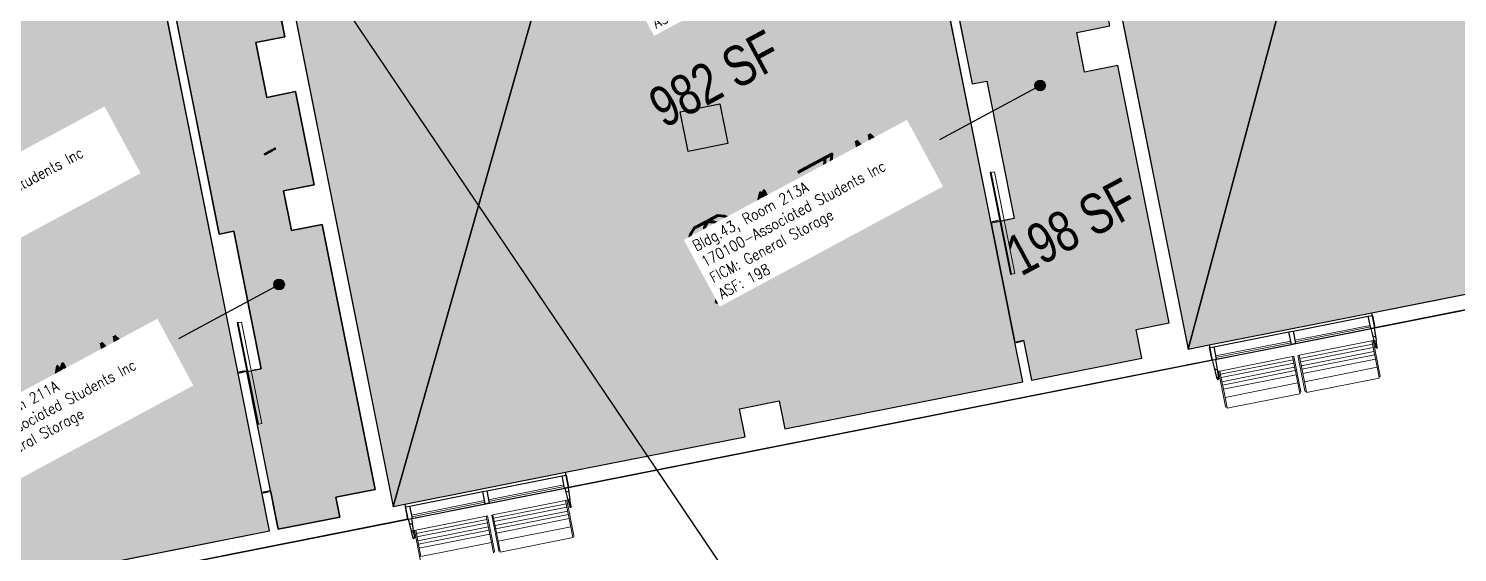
# Model space of a CAD drawing. Header units: inches. Extents: x 69213732 to 69221603, y 27657838 to 27667119.
# Drawn here: x 69216098 to 69216946, y 27663837 to 27664148 of the extents above; entities that cross this region are included whole.
import ezdxf
from ezdxf.enums import TextEntityAlignment as Align

# ---------------------------------------------------------------- set-up
doc = ezdxf.new("R2010")
doc.units = ezdxf.units.IN
doc.header["$LTSCALE"] = 100
doc.header["$MEASUREMENT"] = 0
for name, color, linetype in [('A-DOOR', 2, 'CONTINUOUS'), ('A-FLOR', 3, 'CONTINUOUS'), ('A-GLAZ', 1, 'CONTINUOUS'), ('A-GLAZ-SILL', 2, 'CONTINUOUS'), ('A-IDEN-FNUM', 1, 'CONTINUOUS'), ('A-IDEN-RNUM', 7, 'CONTINUOUS'), ('A-IDEN-SNUM', 4, 'CONTINUOUS'), ('A-IDEN-TEXT', 4, 'CONTINUOUS'), ('A-IDEN-VNUM', 4, 'CONTINUOUS'), ('A-WALL', 5, 'CONTINUOUS'), ('AREA-ASSIGN', 7, 'CONTINUOUS'), ('AREA-GROSS', 1, 'CONTINUOUS'), ('AREA-TEXT', 3, 'CONTINUOUS'), ('Rooms-Category-Color', 7, 'CONTINUOUS'), ('Rooms-College-Color', 7, 'CONTINUOUS'), ('Rooms-Department-Color', 7, 'CONTINUOUS'), ('Rooms-Division-Color', 7, 'CONTINUOUS'), ('Rooms-Information', 7, 'CONTINUOUS')]:
    doc.layers.add(name, color=color, linetype=linetype)
doc.styles.add('AREA', font='arial.ttf', dxfattribs={"width": 0.75, "height": 24})
doc.styles.add('ROOMFNUMBER', font='SIMPLEX.SHX', dxfattribs={"height": 0.8333})
doc.styles.add('ROOMSNUMBER', font='TXT.shx', dxfattribs={"height": 0.03})
doc.styles.add('ROOMVNUMBER', font='simplex.shx', dxfattribs={"width": 0.85})

# ---------------------------------------------------------------- blocks, each defined once
blk = doc.blocks.new('FITNESS CLOSET DOOR - 3068-Sliding-26-BACKGROUND Level 2 Parent View')
at = {"layer": 'A-DOOR', "lineweight": 20}
for p, q in [((-4, 10.3125), (-65.5, 10.3125)), ((-65.5, 10.3125), (-65.5, 8.3125)), ((-4, 8.3125), (-4, 10.3125)), ((-65.5, 8.3125), (-4, 8.3125))]:
    blk.add_line(p, q, dxfattribs=at)
at = {"layer": 'A-DOOR'}
for p, q in [((-4, 8.3125), (-65.5, 8.3125)), ((-65.5, 8.3125), (-65.5, 7.8125)), ((-65.5, 7.8125), (-4, 7.8125)), ((-36.625, 7), (-36.625, 3)), ((-4, 7.8125), (-4, 8.3125)), ((36.625, 7), (36.625, 3))]:
    blk.add_line(p, q, dxfattribs=at)

msp = doc.modelspace()

# ---------------------------------------------------------------- hatches: boundary and pattern name
at = {"layer": 'A-GLAZ-SILL', "extrusion": (0, 0, -1)}
h = msp.add_hatch(dxfattribs=at)
h.set_pattern_fill('FP1_261', color=256, angle=-191.20074, style=0, pattern_type=2)
h.set_pattern_definition([(16.71, (-69216888.623, 27663988.436), (6.9, -22.987), []), (16.71, (-69216885.78, 27663993.72), (29.887, -16.086), []), (16.71, (-69216891.467, 27663983.153), (29.887, -16.086), [])])
h.paths.add_polyline_path([(-69216897.1, 27663963), (-69216898.22, 27663963.22), (-69216897.11, 27663970.42), (-69216895.36, 27663970.07)], flags=0)
at = {"layer": 'A-GLAZ-SILL'}
h = msp.add_hatch(dxfattribs=at)
h.set_pattern_fill('FP1_46', color=256, angle=191.20074, style=0, pattern_type=2)
h.set_pattern_definition([(163.29, (69216793.006, 27663969.502), (6.9, 22.987), []), (163.29, (69216790.162, 27663974.786), (-16.086, 29.887), []), (163.29, (69216795.85, 27663964.219), (-16.086, 29.887), [])])
h.paths.add_polyline_path([(69216802.93, 27663944.35), (69216804.05, 27663944.57), (69216802.94, 27663951.77), (69216803.31, 27663951.85), (69216801.85, 27663959.2), (69216799.4, 27663958.72), (69216800.86, 27663951.36), (69216801.18, 27663951.43)], flags=0)
h = msp.add_hatch(dxfattribs=at)
h.set_pattern_fill('FP1_47', color=256, angle=191.20074, style=0, pattern_type=2)
h.set_pattern_definition([(163.29, (69216793.006, 27663969.502), (-6.9, -22.987), []), (163.29, (69216790.162, 27663974.786), (-29.887, -16.086), []), (163.29, (69216795.85, 27663964.219), (-29.887, -16.086), [])])
edge = h.paths.add_edge_path(flags=0)
edge.add_line((69216804.05, 27663944.57), (69216802.93, 27663944.35))
edge.add_line((69216802.93, 27663944.35), (69216803.98, 27663940.11))
edge.add_arc((69216804.34, 27663940.2), 0.375, 193.87311, 368.73962)
edge.add_line((69216804.71, 27663940.26), (69216804.05, 27663944.57))
at = {"layer": 'A-GLAZ-SILL', "extrusion": (0, 0, -1)}
h = msp.add_hatch(dxfattribs=at)
h.set_pattern_fill('FP1_44', color=256, angle=-191.20074, style=0, pattern_type=2)
h.set_pattern_definition([(16.71, (-69216415.073, 27663894.655), (6.9, -22.987), []), (16.71, (-69216412.23, 27663899.939), (29.887, -16.086), []), (16.71, (-69216417.917, 27663889.37), (29.887, -16.086), [])])
h.paths.add_polyline_path([(-69216418.57, 27663868.24), (-69216419.68, 27663868.46), (-69216418.58, 27663875.65), (-69216416.82, 27663875.3)], flags=0)
at = {"layer": 'A-GLAZ-SILL'}
h = msp.add_hatch(dxfattribs=at)
h.set_pattern_fill('FP1_42', color=256, angle=191.20074, style=0, pattern_type=2)
h.set_pattern_definition([(163.29, (69216320.67, 27663875.962), (6.9, 22.987), []), (163.29, (69216317.826, 27663881.245), (-16.086, 29.887), []), (163.29, (69216323.513, 27663870.677), (-16.086, 29.887), [])])
h.paths.add_polyline_path([(69216325.62, 27663849.83), (69216326.74, 27663850.05), (69216325.63, 27663857.25), (69216326, 27663857.32), (69216324.54, 27663864.68), (69216322.09, 27663864.19), (69216323.55, 27663856.83), (69216323.87, 27663856.9)], flags=0)
h = msp.add_hatch(dxfattribs=at)
h.set_pattern_fill('FP1_45', color=256, angle=191.20074, style=0, pattern_type=2)
h.set_pattern_definition([(163.29, (69216320.67, 27663875.962), (-6.9, -22.987), []), (163.29, (69216317.826, 27663881.245), (-29.887, -16.086), []), (163.29, (69216323.513, 27663870.677), (-29.887, -16.086), [])])
edge = h.paths.add_edge_path(flags=0)
edge.add_line((69216326.74, 27663850.05), (69216325.62, 27663849.83))
edge.add_line((69216325.62, 27663849.83), (69216326.67, 27663845.58))
edge.add_arc((69216327.03, 27663845.67), 0.375, 193.87311, 368.73962)
edge.add_line((69216327.4, 27663845.73), (69216326.74, 27663850.05))
at = {"layer": 'A-IDEN-FNUM'}
h = msp.add_hatch(color=256, dxfattribs=at)
edge = h.paths.add_edge_path()
edge.add_arc((69216698.79, 27664114.39), 3.14, 0, 360)
h = msp.add_hatch(color=256, dxfattribs=at)
edge = h.paths.add_edge_path()
edge.add_arc((69216247.06, 27663996.22), 3.14, 0, 360)
at = {"layer": 'A-IDEN-VNUM'}
h = msp.add_hatch(color=256, dxfattribs=at)
edge = h.paths.add_edge_path()
edge.add_arc((69216698.79, 27664114.39), 3.14, 0, 360)
h = msp.add_hatch(color=256, dxfattribs=at)
edge = h.paths.add_edge_path()
edge.add_arc((69216247.06, 27663996.22), 3.14, 0, 360)
at = {"layer": 'Rooms-Category-Color', "true_color": 0xfbafa2}
for points in [[(69217001.26, 27664759.64), (69216951.24, 27664749.66), (69216952.41, 27664743.77), (69216944.57, 27664742.21), (69216943.39, 27664748.09), (69216711.96, 27664701.89), (69216713.14, 27664696.01), (69216705.29, 27664694.44), (69216704.12, 27664700.32), (69216680.46, 27664695.6), (69216640.86, 27664687.7), (69216658.97, 27664597.01), (69216786.57, 27663957.83)], [(69216542.81, 27664668.12), (69216480.05, 27664655.59), (69216481.22, 27664649.71), (69216473.38, 27664648.14), (69216472.2, 27664654.03), (69216240.77, 27664607.83), (69216241.95, 27664601.94), (69216234.1, 27664600.38), (69216232.93, 27664606.26), (69216169.18, 27664593.53), (69216314.74, 27663864.4)]]:
    msp.add_hatch(color=21, dxfattribs=at).paths.add_polyline_path(points)
at = {"layer": 'Rooms-Category-Color', "true_color": 0xffe090}
for points in [[(69216786.57, 27663957.83), (69216799.09, 27663960.31), (69216895.71, 27663979.44), (69217269.94, 27664053.55), (69217319.48, 27664063.36), (69217339.39, 27664067.3), (69217332.89, 27664079.38), (69217348.74, 27664087.91), (69217357.27, 27664072.06), (69217353.69, 27664070.13), (69217370.57, 27664073.47), (69217075.35, 27664621.99), (69217001.26, 27664759.64)], [(69216314.74, 27663864.4), (69216321.78, 27663865.79), (69216417.17, 27663884.68), (69216523.68, 27663905.77), (69216520.36, 27663922.45), (69216543.89, 27663927.15), (69216547.23, 27663910.44), (69216688.48, 27663938.41), (69216683.76, 27663962.05), (69216669.67, 27664032.65), (69216542.81, 27664668.12)], [(69215919.44, 27663786.12), (69215939.82, 27663790.16), (69215989.36, 27663799.97), (69216052.84, 27663812.54), (69216050.49, 27663824.3), (69216074.02, 27663829), (69216076.38, 27663817.2), (69216241.4, 27663849.88), (69216222.73, 27663943.43), (69216172.44, 27664195.34), (69216172.45, 27664195.34), (69216102.54, 27664545.56), (69216095.88, 27664578.9)]]:
    msp.add_hatch(color=41, dxfattribs=at).paths.add_polyline_path(points)
at = {"layer": 'Rooms-Category-Color', "true_color": 0xe3c5e1}
for points in [[(69216246.55, 27663850.9), (69216227.88, 27663944.46), (69216236.46, 27663946.17), (69216220.16, 27664027.81), (69216211.58, 27664026.1), (69216177.59, 27664196.37), (69216180.17, 27664196.89), (69216150.39, 27664346.07), (69216208.25, 27664357.62), (69216250.39, 27664143.35), (69216233.23, 27664139.92), (69216239.9, 27664107.35), (69216256.9, 27664110.74), (69216267.93, 27664055.45), (69216249.79, 27664051.83), (69216254.49, 27664028.3), (69216272.63, 27664031.92), (69216304.05, 27663874.52), (69216280.75, 27663869.9), (69216283.08, 27663858.13)], [(69216658.52, 27664115.32), (69216667.1, 27664117.03), (69216683.39, 27664035.39), (69216674.81, 27664033.68), (69216669.67, 27664032.65), (69216683.76, 27663962.05), (69216688.91, 27663963.07), (69216693.63, 27663939.43), (69216759.11, 27663952.39), (69216755.71, 27663969.44), (69216775.44, 27663973.37), (69216744.93, 27664126.2), (69216725.2, 27664122.27), (69216720.5, 27664145.8), (69216740.23, 27664149.74), (69216718.36, 27664259.27), (69216701.35, 27664255.87), (69216694.68, 27664288.44), (69216711.85, 27664291.87), (69216710.51, 27664298.58), (69216625.33, 27664281.58)]]:
    msp.add_hatch(color=254, dxfattribs=at).paths.add_polyline_path(points)
at = {"layer": 'Rooms-College-Color', "true_color": 0xffe090}
for points in [[(69217001.26, 27664759.64), (69216951.24, 27664749.66), (69216952.41, 27664743.77), (69216944.57, 27664742.21), (69216943.39, 27664748.09), (69216711.96, 27664701.89), (69216713.14, 27664696.01), (69216705.29, 27664694.44), (69216704.12, 27664700.32), (69216680.46, 27664695.6), (69216640.86, 27664687.7), (69216658.97, 27664597.01), (69216786.57, 27663957.83)], [(69216542.81, 27664668.12), (69216480.05, 27664655.59), (69216481.22, 27664649.71), (69216473.38, 27664648.14), (69216472.2, 27664654.03), (69216240.77, 27664607.83), (69216241.95, 27664601.94), (69216234.1, 27664600.38), (69216232.93, 27664606.26), (69216169.18, 27664593.53), (69216314.74, 27663864.4)]]:
    msp.add_hatch(color=41, dxfattribs=at).paths.add_polyline_path(points)
at = {"layer": 'Rooms-College-Color', "true_color": 0xadadad}
for points in [[(69216786.57, 27663957.83), (69216799.09, 27663960.31), (69216895.71, 27663979.44), (69217269.94, 27664053.55), (69217319.48, 27664063.36), (69217339.39, 27664067.3), (69217332.89, 27664079.38), (69217348.74, 27664087.91), (69217357.27, 27664072.06), (69217353.69, 27664070.13), (69217370.57, 27664073.47), (69217075.35, 27664621.99), (69217001.26, 27664759.64)], [(69216314.74, 27663864.4), (69216321.78, 27663865.79), (69216417.17, 27663884.68), (69216523.68, 27663905.77), (69216520.36, 27663922.45), (69216543.89, 27663927.15), (69216547.23, 27663910.44), (69216688.48, 27663938.41), (69216683.76, 27663962.05), (69216669.67, 27664032.65), (69216542.81, 27664668.12)], [(69215919.44, 27663786.12), (69215939.82, 27663790.16), (69215989.36, 27663799.97), (69216052.84, 27663812.54), (69216050.49, 27663824.3), (69216074.02, 27663829), (69216076.38, 27663817.2), (69216241.4, 27663849.88), (69216222.73, 27663943.43), (69216172.44, 27664195.34), (69216172.45, 27664195.34), (69216102.54, 27664545.56), (69216095.88, 27664578.9)], [(69216246.55, 27663850.9), (69216227.88, 27663944.46), (69216236.46, 27663946.17), (69216220.16, 27664027.81), (69216211.58, 27664026.1), (69216177.59, 27664196.37), (69216180.17, 27664196.89), (69216150.39, 27664346.07), (69216208.25, 27664357.62), (69216250.39, 27664143.35), (69216233.23, 27664139.92), (69216239.9, 27664107.35), (69216256.9, 27664110.74), (69216267.93, 27664055.45), (69216249.79, 27664051.83), (69216254.49, 27664028.3), (69216272.63, 27664031.92), (69216304.05, 27663874.52), (69216280.75, 27663869.9), (69216283.08, 27663858.13)], [(69216658.52, 27664115.32), (69216667.1, 27664117.03), (69216683.39, 27664035.39), (69216674.81, 27664033.68), (69216669.67, 27664032.65), (69216683.76, 27663962.05), (69216688.91, 27663963.07), (69216693.63, 27663939.43), (69216759.11, 27663952.39), (69216755.71, 27663969.44), (69216775.44, 27663973.37), (69216744.93, 27664126.2), (69216725.2, 27664122.27), (69216720.5, 27664145.8), (69216740.23, 27664149.74), (69216718.36, 27664259.27), (69216701.35, 27664255.87), (69216694.68, 27664288.44), (69216711.85, 27664291.87), (69216710.51, 27664298.58), (69216625.33, 27664281.58)]]:
    msp.add_hatch(color=253, dxfattribs=at).paths.add_polyline_path(points)
at = {"layer": 'Rooms-Department-Color', "true_color": 0xffe090}
for points in [[(69217001.26, 27664759.64), (69216951.24, 27664749.66), (69216952.41, 27664743.77), (69216944.57, 27664742.21), (69216943.39, 27664748.09), (69216711.96, 27664701.89), (69216713.14, 27664696.01), (69216705.29, 27664694.44), (69216704.12, 27664700.32), (69216680.46, 27664695.6), (69216640.86, 27664687.7), (69216658.97, 27664597.01), (69216786.57, 27663957.83)], [(69216542.81, 27664668.12), (69216480.05, 27664655.59), (69216481.22, 27664649.71), (69216473.38, 27664648.14), (69216472.2, 27664654.03), (69216240.77, 27664607.83), (69216241.95, 27664601.94), (69216234.1, 27664600.38), (69216232.93, 27664606.26), (69216169.18, 27664593.53), (69216314.74, 27663864.4)]]:
    msp.add_hatch(color=41, dxfattribs=at).paths.add_polyline_path(points)
at = {"layer": 'Rooms-Department-Color', "true_color": 0x604aed}
for points in [[(69216786.57, 27663957.83), (69216799.09, 27663960.31), (69216895.71, 27663979.44), (69217269.94, 27664053.55), (69217319.48, 27664063.36), (69217339.39, 27664067.3), (69217332.89, 27664079.38), (69217348.74, 27664087.91), (69217357.27, 27664072.06), (69217353.69, 27664070.13), (69217370.57, 27664073.47), (69217075.35, 27664621.99), (69217001.26, 27664759.64)], [(69216314.74, 27663864.4), (69216321.78, 27663865.79), (69216417.17, 27663884.68), (69216523.68, 27663905.77), (69216520.36, 27663922.45), (69216543.89, 27663927.15), (69216547.23, 27663910.44), (69216688.48, 27663938.41), (69216683.76, 27663962.05), (69216669.67, 27664032.65), (69216542.81, 27664668.12)], [(69215919.44, 27663786.12), (69215939.82, 27663790.16), (69215989.36, 27663799.97), (69216052.84, 27663812.54), (69216050.49, 27663824.3), (69216074.02, 27663829), (69216076.38, 27663817.2), (69216241.4, 27663849.88), (69216222.73, 27663943.43), (69216172.44, 27664195.34), (69216172.45, 27664195.34), (69216102.54, 27664545.56), (69216095.88, 27664578.9)], [(69216246.55, 27663850.9), (69216227.88, 27663944.46), (69216236.46, 27663946.17), (69216220.16, 27664027.81), (69216211.58, 27664026.1), (69216177.59, 27664196.37), (69216180.17, 27664196.89), (69216150.39, 27664346.07), (69216208.25, 27664357.62), (69216250.39, 27664143.35), (69216233.23, 27664139.92), (69216239.9, 27664107.35), (69216256.9, 27664110.74), (69216267.93, 27664055.45), (69216249.79, 27664051.83), (69216254.49, 27664028.3), (69216272.63, 27664031.92), (69216304.05, 27663874.52), (69216280.75, 27663869.9), (69216283.08, 27663858.13)], [(69216658.52, 27664115.32), (69216667.1, 27664117.03), (69216683.39, 27664035.39), (69216674.81, 27664033.68), (69216669.67, 27664032.65), (69216683.76, 27663962.05), (69216688.91, 27663963.07), (69216693.63, 27663939.43), (69216759.11, 27663952.39), (69216755.71, 27663969.44), (69216775.44, 27663973.37), (69216744.93, 27664126.2), (69216725.2, 27664122.27), (69216720.5, 27664145.8), (69216740.23, 27664149.74), (69216718.36, 27664259.27), (69216701.35, 27664255.87), (69216694.68, 27664288.44), (69216711.85, 27664291.87), (69216710.51, 27664298.58), (69216625.33, 27664281.58)]]:
    msp.add_hatch(color=173, dxfattribs=at).paths.add_polyline_path(points)
at = {"layer": 'Rooms-Division-Color', "true_color": 0xffe090}
for points in [[(69217001.26, 27664759.64), (69216951.24, 27664749.66), (69216952.41, 27664743.77), (69216944.57, 27664742.21), (69216943.39, 27664748.09), (69216711.96, 27664701.89), (69216713.14, 27664696.01), (69216705.29, 27664694.44), (69216704.12, 27664700.32), (69216680.46, 27664695.6), (69216640.86, 27664687.7), (69216658.97, 27664597.01), (69216786.57, 27663957.83)], [(69216542.81, 27664668.12), (69216480.05, 27664655.59), (69216481.22, 27664649.71), (69216473.38, 27664648.14), (69216472.2, 27664654.03), (69216240.77, 27664607.83), (69216241.95, 27664601.94), (69216234.1, 27664600.38), (69216232.93, 27664606.26), (69216169.18, 27664593.53), (69216314.74, 27663864.4)]]:
    msp.add_hatch(color=41, dxfattribs=at).paths.add_polyline_path(points)
at = {"layer": 'Rooms-Division-Color', "true_color": 0x604aed}
for points in [[(69216786.57, 27663957.83), (69216799.09, 27663960.31), (69216895.71, 27663979.44), (69217269.94, 27664053.55), (69217319.48, 27664063.36), (69217339.39, 27664067.3), (69217332.89, 27664079.38), (69217348.74, 27664087.91), (69217357.27, 27664072.06), (69217353.69, 27664070.13), (69217370.57, 27664073.47), (69217075.35, 27664621.99), (69217001.26, 27664759.64)], [(69216314.74, 27663864.4), (69216321.78, 27663865.79), (69216417.17, 27663884.68), (69216523.68, 27663905.77), (69216520.36, 27663922.45), (69216543.89, 27663927.15), (69216547.23, 27663910.44), (69216688.48, 27663938.41), (69216683.76, 27663962.05), (69216669.67, 27664032.65), (69216542.81, 27664668.12)], [(69215919.44, 27663786.12), (69215939.82, 27663790.16), (69215989.36, 27663799.97), (69216052.84, 27663812.54), (69216050.49, 27663824.3), (69216074.02, 27663829), (69216076.38, 27663817.2), (69216241.4, 27663849.88), (69216222.73, 27663943.43), (69216172.44, 27664195.34), (69216172.45, 27664195.34), (69216102.54, 27664545.56), (69216095.88, 27664578.9)], [(69216246.55, 27663850.9), (69216227.88, 27663944.46), (69216236.46, 27663946.17), (69216220.16, 27664027.81), (69216211.58, 27664026.1), (69216177.59, 27664196.37), (69216180.17, 27664196.89), (69216150.39, 27664346.07), (69216208.25, 27664357.62), (69216250.39, 27664143.35), (69216233.23, 27664139.92), (69216239.9, 27664107.35), (69216256.9, 27664110.74), (69216267.93, 27664055.45), (69216249.79, 27664051.83), (69216254.49, 27664028.3), (69216272.63, 27664031.92), (69216304.05, 27663874.52), (69216280.75, 27663869.9), (69216283.08, 27663858.13)], [(69216658.52, 27664115.32), (69216667.1, 27664117.03), (69216683.39, 27664035.39), (69216674.81, 27664033.68), (69216669.67, 27664032.65), (69216683.76, 27663962.05), (69216688.91, 27663963.07), (69216693.63, 27663939.43), (69216759.11, 27663952.39), (69216755.71, 27663969.44), (69216775.44, 27663973.37), (69216744.93, 27664126.2), (69216725.2, 27664122.27), (69216720.5, 27664145.8), (69216740.23, 27664149.74), (69216718.36, 27664259.27), (69216701.35, 27664255.87), (69216694.68, 27664288.44), (69216711.85, 27664291.87), (69216710.51, 27664298.58), (69216625.33, 27664281.58)]]:
    msp.add_hatch(color=173, dxfattribs=at).paths.add_polyline_path(points)

# ---------------------------------------------------------------- linework, layer by layer
at = {"layer": 'A-FLOR'}
for p, q in [((69216485.15, 27664098.82), (69216508.68, 27664103.52)), ((69216508.68, 27664103.52), (69216513.38, 27664079.98)), ((69216489.85, 27664075.28), (69216485.15, 27664098.82)), ((69216513.38, 27664079.98), (69216489.85, 27664075.28))]:
    msp.add_line(p, q, dxfattribs=at)
at = {"layer": 'A-GLAZ', "lineweight": 9}
for p, q in [((69216850.01, 27663963.13), (69216894.64, 27663971.97)), ((69216850.2, 27663962.15), (69216894.84, 27663970.99)), ((69216850.2, 27663962.15), (69216894.84, 27663970.99)), ((69216894.84, 27663970.99), (69216850.2, 27663962.15)), ((69216894.64, 27663971.97), (69216894.84, 27663970.99)), ((69216802.92, 27663953.81), (69216847.56, 27663962.65)), ((69216803.12, 27663952.83), (69216847.75, 27663961.67)), ((69216803.12, 27663952.83), (69216847.75, 27663961.67)), ((69216847.75, 27663961.67), (69216803.12, 27663952.83)), ((69216847.56, 27663962.65), (69216847.75, 27663961.67)), ((69216850.2, 27663962.15), (69216850.01, 27663963.13)), ((69216895.71, 27663962.72), (69216852.55, 27663954.17)), ((69216852.93, 27663952.24), (69216896.09, 27663960.79)), ((69216896.48, 27663958.83), (69216853.32, 27663950.28)), ((69216896.44, 27663962.87), (69216895.71, 27663962.72)), ((69216898.81, 27663947.06), (69216895.71, 27663962.72)), ((69216896.44, 27663962.87), (69216900.6, 27663941.87)), ((69216898.15, 27663958.74), (69216897.12, 27663963)), ((69216898.22, 27663963.22), (69216898.89, 27663958.89)), ((69216803.12, 27663952.83), (69216802.92, 27663953.81)), ((69216848.62, 27663953.4), (69216805.46, 27663944.85)), ((69216805.84, 27663942.92), (69216849.01, 27663951.46)), ((69216849.39, 27663949.5), (69216806.23, 27663940.96)), ((69216849.36, 27663953.54), (69216848.62, 27663953.4)), ((69216851.72, 27663937.73), (69216848.62, 27663953.4)), ((69216849.36, 27663953.54), (69216853.52, 27663932.55)), ((69216852.55, 27663954.17), (69216851.81, 27663954.03)), ((69216855.97, 27663933.03), (69216851.81, 27663954.03)), ((69216852.55, 27663954.17), (69216855.65, 27663938.51)), ((69216853.8, 27663947.83), (69216896.97, 27663956.37)), ((69216897.35, 27663954.41), (69216854.19, 27663945.87)), ((69216854.68, 27663943.41), (69216897.84, 27663951.96)), ((69216805.46, 27663944.85), (69216804.72, 27663944.7)), ((69216808.88, 27663923.71), (69216804.72, 27663944.7)), ((69216805.46, 27663944.85), (69216808.56, 27663929.18)), ((69216806.72, 27663938.5), (69216849.88, 27663947.05)), ((69216850.27, 27663945.09), (69216807.11, 27663936.54)), ((69216807.59, 27663934.09), (69216850.75, 27663942.64)), ((69216898.81, 27663947.06), (69216855.65, 27663938.51)), ((69216856.91, 27663932.13), (69216900.07, 27663940.68)), ((69216898.81, 27663947.06), (69216900.01, 27663940.99)), ((69216899.93, 27663941.42), (69216900.66, 27663941.56)), ((69216900.01, 27663940.99), (69216900.07, 27663940.68)), ((69216900.6, 27663941.87), (69216900.66, 27663941.56)), ((69216851.72, 27663937.73), (69216808.56, 27663929.18)), ((69216851.72, 27663937.73), (69216852.93, 27663931.67)), ((69216852.84, 27663932.09), (69216853.58, 27663932.24)), ((69216852.93, 27663931.67), (69216852.99, 27663931.36)), ((69216853.52, 27663932.55), (69216853.58, 27663932.24)), ((69216856.85, 27663932.44), (69216855.65, 27663938.51)), ((69216856.03, 27663932.72), (69216855.97, 27663933.03)), ((69216856.03, 27663932.72), (69216856.77, 27663932.87)), ((69216856.91, 27663932.13), (69216856.85, 27663932.44)), ((69216809.76, 27663923.12), (69216808.56, 27663929.18)), ((69216808.94, 27663923.4), (69216808.88, 27663923.71)), ((69216808.94, 27663923.4), (69216809.68, 27663923.55)), ((69216809.83, 27663922.81), (69216809.76, 27663923.12)), ((69216809.83, 27663922.81), (69216852.99, 27663931.36)), ((69216371.47, 27663868.36), (69216416.11, 27663877.2)), ((69216371.67, 27663867.38), (69216416.3, 27663876.22)), ((69216371.67, 27663867.38), (69216416.3, 27663876.22)), ((69216416.3, 27663876.22), (69216371.67, 27663867.38)), ((69216416.11, 27663877.2), (69216416.3, 27663876.22)), ((69216325.61, 27663859.28), (69216369.02, 27663867.88)), ((69216325.81, 27663858.3), (69216369.21, 27663866.9)), ((69216369.21, 27663866.9), (69216325.81, 27663858.3)), ((69216325.81, 27663858.3), (69216369.21, 27663866.9)), ((69216369.02, 27663867.88), (69216369.21, 27663866.9)), ((69216371.67, 27663867.38), (69216371.47, 27663868.36)), ((69216417.17, 27663867.96), (69216374.01, 27663859.41)), ((69216374.39, 27663857.47), (69216417.56, 27663866.02)), ((69216417.94, 27663864.06), (69216374.78, 27663855.51)), ((69216417.91, 27663868.11), (69216417.17, 27663867.96)), ((69216420.28, 27663852.29), (69216417.17, 27663867.96)), ((69216417.91, 27663868.11), (69216422.07, 27663847.1)), ((69216419.62, 27663863.97), (69216418.58, 27663868.24)), ((69216419.68, 27663868.46), (69216420.35, 27663864.12)), ((69216325.81, 27663858.3), (69216325.61, 27663859.28)), ((69216370.09, 27663858.64), (69216328.15, 27663850.33)), ((69216328.53, 27663848.39), (69216370.47, 27663856.7)), ((69216370.82, 27663858.78), (69216370.09, 27663858.64)), ((69216373.19, 27663842.96), (69216370.09, 27663858.64)), ((69216370.82, 27663858.78), (69216374.98, 27663837.78)), ((69216374.01, 27663859.41), (69216373.27, 27663859.27)), ((69216377.43, 27663838.27), (69216373.27, 27663859.27)), ((69216374.01, 27663859.41), (69216377.11, 27663843.74)), ((69216375.27, 27663853.06), (69216418.43, 27663861.6)), ((69216418.82, 27663859.64), (69216375.66, 27663851.1)), ((69216376.14, 27663848.64), (69216419.3, 27663857.19)), ((69216328.15, 27663850.33), (69216327.41, 27663850.19)), ((69216331.57, 27663829.18), (69216327.41, 27663850.19)), ((69216328.15, 27663850.33), (69216331.25, 27663834.66)), ((69216370.86, 27663854.73), (69216328.92, 27663846.43)), ((69216329.41, 27663843.98), (69216371.34, 27663852.28)), ((69216371.73, 27663850.32), (69216329.8, 27663842.02)), ((69216330.28, 27663839.56), (69216372.22, 27663847.87)), ((69216420.28, 27663852.29), (69216377.11, 27663843.74)), ((69216420.28, 27663852.29), (69216421.48, 27663846.22)), ((69216421.39, 27663846.65), (69216422.13, 27663846.79)), ((69216422.07, 27663847.1), (69216422.13, 27663846.79)), ((69216373.19, 27663842.96), (69216331.25, 27663834.66)), ((69216373.19, 27663842.96), (69216374.39, 27663836.9)), ((69216378.31, 27663837.67), (69216377.11, 27663843.74)), ((69216377.49, 27663837.95), (69216377.43, 27663838.27)), ((69216378.38, 27663837.36), (69216421.54, 27663845.91)), ((69216421.48, 27663846.22), (69216421.54, 27663845.91)), ((69216374.31, 27663837.32), (69216375.04, 27663837.47)), ((69216374.98, 27663837.78), (69216375.04, 27663837.47)), ((69216377.49, 27663837.95), (69216378.23, 27663838.1)), ((69216378.38, 27663837.36), (69216378.31, 27663837.67))]:
    msp.add_line(p, q, dxfattribs=at)
for centre in [(69216898.51, 27663958.85), (69216419.98, 27663864.08)]:
    msp.add_arc(centre, 0.375, 196.12637, 6.2751, dxfattribs=at)
at = {"layer": 'A-GLAZ-SILL'}
for p, q in [((69216848.94, 27663968.53), (69216893.57, 27663977.37)), ((69216801.85, 27663959.2), (69216846.49, 27663968.04)), ((69216850.4, 27663961.17), (69216895.03, 27663970.01)), ((69216799.4, 27663958.72), (69216801.85, 27663959.2)), ((69216800.86, 27663951.36), (69216799.4, 27663958.72)), ((69216801.85, 27663959.2), (69216803.31, 27663951.85)), ((69216803.31, 27663951.85), (69216847.94, 27663960.68)), ((69216801.18, 27663951.43), (69216800.86, 27663951.36)), ((69216802.93, 27663944.35), (69216801.18, 27663951.43)), ((69216803.31, 27663951.85), (69216802.94, 27663951.77)), ((69216802.94, 27663951.77), (69216804.05, 27663944.57)), ((69216803.98, 27663940.11), (69216802.93, 27663944.35)), ((69216804.05, 27663944.57), (69216804.71, 27663940.26)), ((69216370.4, 27663873.76), (69216415.04, 27663882.6)), ((69216324.54, 27663864.68), (69216367.95, 27663873.27)), ((69216371.86, 27663866.4), (69216416.49, 27663875.24)), ((69216322.09, 27663864.19), (69216324.54, 27663864.68)), ((69216323.55, 27663856.83), (69216322.09, 27663864.19)), ((69216324.54, 27663864.68), (69216326, 27663857.32)), ((69216326, 27663857.32), (69216369.41, 27663865.92)), ((69216323.87, 27663856.9), (69216323.55, 27663856.83)), ((69216325.62, 27663849.83), (69216323.87, 27663856.9)), ((69216326, 27663857.32), (69216325.63, 27663857.25)), ((69216325.63, 27663857.25), (69216326.74, 27663850.05)), ((69216326.74, 27663850.05), (69216325.62, 27663849.83)), ((69216326.67, 27663845.58), (69216325.62, 27663849.83)), ((69216326.74, 27663850.05), (69216327.4, 27663845.73))]:
    msp.add_line(p, q, dxfattribs=at)
at = {"layer": 'A-GLAZ-SILL', "extrusion": (0, 0, -1)}
for p, q in [((69216893.57, 27663977.37), (69216896.03, 27663977.85)), ((69216893.57, 27663977.37), (69216896.03, 27663977.85)), ((69216895.03, 27663970.01), (69216893.57, 27663977.37)), ((69216895.03, 27663970.01), (69216893.57, 27663977.37)), ((69216896.03, 27663977.85), (69216897.48, 27663970.49)), ((69216896.03, 27663977.85), (69216897.48, 27663970.49)), ((69216846.49, 27663968.04), (69216848.94, 27663968.53)), ((69216847.94, 27663960.68), (69216846.49, 27663968.04)), ((69216848.94, 27663968.53), (69216850.4, 27663961.17)), ((69216897.48, 27663970.49), (69216895.03, 27663970.01)), ((69216895.36, 27663970.07), (69216895.03, 27663970.01)), ((69216897.1, 27663963), (69216895.36, 27663970.07)), ((69216897.48, 27663970.49), (69216897.11, 27663970.42)), ((69216897.11, 27663970.42), (69216898.22, 27663963.22)), ((69216850.4, 27663961.17), (69216847.94, 27663960.68)), ((69216897.12, 27663963), (69216897.1, 27663963)), ((69216897.1, 27663963), (69216898.15, 27663958.76)), ((69216898.88, 27663958.9), (69216898.22, 27663963.22)), ((69216898.22, 27663963.22), (69216898.22, 27663963.22)), ((69216415.04, 27663882.6), (69216417.49, 27663883.08)), ((69216415.04, 27663882.6), (69216417.49, 27663883.08)), ((69216416.49, 27663875.24), (69216415.04, 27663882.6)), ((69216416.49, 27663875.24), (69216415.04, 27663882.6)), ((69216417.49, 27663883.08), (69216418.95, 27663875.73)), ((69216417.49, 27663883.08), (69216418.95, 27663875.73)), ((69216367.95, 27663873.27), (69216370.4, 27663873.76)), ((69216369.41, 27663865.92), (69216367.95, 27663873.27)), ((69216370.4, 27663873.76), (69216371.86, 27663866.4)), ((69216418.95, 27663875.73), (69216416.49, 27663875.24)), ((69216416.82, 27663875.3), (69216416.49, 27663875.24)), ((69216418.57, 27663868.24), (69216416.82, 27663875.3)), ((69216418.95, 27663875.73), (69216418.58, 27663875.65)), ((69216418.58, 27663875.65), (69216419.68, 27663868.46)), ((69216371.86, 27663866.4), (69216369.41, 27663865.92)), ((69216419.68, 27663868.46), (69216418.57, 27663868.24)), ((69216418.57, 27663868.24), (69216419.68, 27663868.46)), ((69216418.58, 27663868.24), (69216418.57, 27663868.24)), ((69216418.57, 27663868.24), (69216419.61, 27663863.99)), ((69216420.35, 27663864.14), (69216419.68, 27663868.46)), ((69216419.68, 27663868.46), (69216419.68, 27663868.46))]:
    msp.add_line(p, q, dxfattribs=at)
for centre in [(-69216898.51, 27663958.85), (-69216419.98, 27663864.08)]:
    msp.add_arc(centre, 0.375, 171.26038, 346.12689, dxfattribs=at)
at = {"layer": 'A-GLAZ-SILL'}
for centre in [(69216804.34, 27663940.2), (69216804.34, 27663940.2), (69216327.03, 27663845.67)]:
    msp.add_arc(centre, 0.375, 193.87311, 8.73962, dxfattribs=at)
at = {"layer": 'A-IDEN-FNUM'}
for p, q in [((69216639.33, 27664082.39), (69216698.79, 27664114.39)), ((69216187.61, 27663964.22), (69216247.06, 27663996.22))]:
    msp.add_line(p, q, dxfattribs=at)
for centre in [(69216698.79, 27664114.39), (69216247.06, 27663996.22)]:
    msp.add_circle(centre, 3.14, dxfattribs=at)
at = {"layer": 'A-IDEN-TEXT'}
msp.add_line((69216574.89, 27663732.53), (69216179.52, 27664319.42), dxfattribs=at)
at = {"layer": 'A-IDEN-VNUM'}
for p, q in [((69216639.33, 27664082.39), (69216698.79, 27664114.39)), ((69216187.61, 27663964.22), (69216247.06, 27663996.22))]:
    msp.add_line(p, q, dxfattribs=at)
for centre in [(69216698.79, 27664114.39), (69216247.06, 27663996.22)]:
    msp.add_circle(centre, 3.14, dxfattribs=at)
at = {"layer": 'A-WALL'}
for p, q in [((69216669.67, 27664032.65), (69216542.81, 27664668.12)), ((69216169.18, 27664593.53), (69216314.74, 27663864.4)), ((69216658.97, 27664597.01), (69216786.57, 27663957.83)), ((69216625.33, 27664281.58), (69216658.52, 27664115.32)), ((69216250.39, 27664143.35), (69216237.33, 27664208.76)), ((69216222.73, 27663943.43), (69216172.44, 27664195.34)), ((69216177.59, 27664196.37), (69216211.58, 27664026.1)), ((69216720.5, 27664145.8), (69216740.23, 27664149.74)), ((69216725.2, 27664122.27), (69216720.5, 27664145.8)), ((69216233.23, 27664139.92), (69216250.39, 27664143.35)), ((69216239.9, 27664107.35), (69216233.23, 27664139.92)), ((69216744.93, 27664126.2), (69216725.2, 27664122.27)), ((69216775.44, 27663973.37), (69216744.93, 27664126.2)), ((69216256.9, 27664110.74), (69216239.9, 27664107.35)), ((69216267.93, 27664055.45), (69216256.9, 27664110.74)), ((69216658.52, 27664115.32), (69216667.1, 27664117.03)), ((69216667.1, 27664117.03), (69216683.39, 27664035.39)), ((69216249.79, 27664051.83), (69216267.93, 27664055.45)), ((69216254.49, 27664028.3), (69216249.79, 27664051.83)), ((69216895.71, 27663979.44), (69217269.94, 27664053.55)), ((69217271.72, 27664044.6), (69216897.48, 27663970.49)), ((69216674.81, 27664033.68), (69216669.67, 27664032.65)), ((69216683.39, 27664035.39), (69216678.25, 27664034.37)), ((69216211.58, 27664026.1), (69216220.16, 27664027.81)), ((69216220.16, 27664027.81), (69216236.46, 27663946.17)), ((69216272.63, 27664031.92), (69216254.49, 27664028.3)), ((69216304.05, 27663874.52), (69216272.63, 27664031.92)), ((69216799.09, 27663960.31), (69216895.71, 27663979.44)), ((69216897.48, 27663970.49), (69216895.71, 27663979.44)), ((69216755.71, 27663969.44), (69216775.44, 27663973.37)), ((69216759.11, 27663952.39), (69216755.71, 27663969.44)), ((69216683.76, 27663962.05), (69216688.91, 27663963.07)), ((69216688.48, 27663938.41), (69216683.76, 27663962.05)), ((69216688.91, 27663963.07), (69216693.63, 27663939.43)), ((69216786.57, 27663957.83), (69216799.09, 27663960.31)), ((69216799.09, 27663960.31), (69216800.86, 27663951.36)), ((69216800.86, 27663951.36), (69216418.95, 27663875.73)), ((69216693.63, 27663939.43), (69216759.11, 27663952.39)), ((69216227.88, 27663944.46), (69216222.73, 27663943.43)), ((69216236.46, 27663946.17), (69216231.31, 27663945.14)), ((69216547.23, 27663910.44), (69216688.48, 27663938.41)), ((69216520.36, 27663922.45), (69216543.89, 27663927.15)), ((69216543.89, 27663927.15), (69216547.23, 27663910.44)), ((69216523.68, 27663905.77), (69216520.36, 27663922.45)), ((69216417.17, 27663884.68), (69216523.68, 27663905.77)), ((69216321.78, 27663865.79), (69216417.17, 27663884.68)), ((69216418.95, 27663875.73), (69216417.17, 27663884.68)), ((69216236.82, 27663872.82), (69216241.97, 27663873.85)), ((69216241.4, 27663849.88), (69216236.82, 27663872.82)), ((69216241.97, 27663873.85), (69216246.55, 27663850.9)), ((69216280.75, 27663869.9), (69216304.05, 27663874.52)), ((69216283.08, 27663858.13), (69216280.75, 27663869.9)), ((69216314.74, 27663864.4), (69216321.78, 27663865.79)), ((69216321.78, 27663865.79), (69216323.55, 27663856.84)), ((69216323.55, 27663856.84), (69215991.13, 27663791.02)), ((69216246.55, 27663850.9), (69216283.08, 27663858.13)), ((69216076.38, 27663817.2), (69216241.4, 27663849.88))]:
    msp.add_line(p, q, dxfattribs=at)
at = {"layer": 'AREA-ASSIGN'}
for points in [[(69217001.26, 27664759.64), (69216951.24, 27664749.66), (69216952.41, 27664743.77), (69216944.57, 27664742.21), (69216943.39, 27664748.09), (69216711.96, 27664701.89), (69216713.14, 27664696.01), (69216705.29, 27664694.44), (69216704.12, 27664700.32), (69216680.46, 27664695.6), (69216640.86, 27664687.7), (69216658.97, 27664597.01), (69216786.57, 27663957.83)], [(69216786.57, 27663957.83), (69216799.09, 27663960.31), (69216895.71, 27663979.44), (69217269.94, 27664053.55), (69217319.48, 27664063.36), (69217339.39, 27664067.3), (69217332.89, 27664079.38), (69217348.74, 27664087.91), (69217357.27, 27664072.06), (69217353.69, 27664070.13), (69217370.57, 27664073.47), (69217075.35, 27664621.99), (69217001.26, 27664759.64)], [(69216542.81, 27664668.12), (69216480.05, 27664655.59), (69216481.22, 27664649.71), (69216473.38, 27664648.14), (69216472.2, 27664654.03), (69216240.77, 27664607.83), (69216241.95, 27664601.94), (69216234.1, 27664600.38), (69216232.93, 27664606.26), (69216169.18, 27664593.53), (69216314.74, 27663864.4)], [(69216314.74, 27663864.4), (69216321.78, 27663865.79), (69216417.17, 27663884.68), (69216523.68, 27663905.77), (69216520.36, 27663922.45), (69216543.89, 27663927.15), (69216547.23, 27663910.44), (69216688.48, 27663938.41), (69216683.76, 27663962.05), (69216669.67, 27664032.65), (69216542.81, 27664668.12)], [(69215919.44, 27663786.12), (69215939.82, 27663790.16), (69215989.36, 27663799.97), (69216052.84, 27663812.54), (69216050.49, 27663824.3), (69216074.02, 27663829), (69216076.38, 27663817.2), (69216241.4, 27663849.88), (69216222.73, 27663943.43), (69216172.44, 27664195.34), (69216172.45, 27664195.34), (69216102.54, 27664545.56), (69216095.88, 27664578.9)], [(69216246.55, 27663850.9), (69216227.88, 27663944.46), (69216236.46, 27663946.17), (69216220.16, 27664027.81), (69216211.58, 27664026.1), (69216177.59, 27664196.37), (69216180.17, 27664196.89), (69216150.39, 27664346.07), (69216208.25, 27664357.62), (69216250.39, 27664143.35), (69216233.23, 27664139.92), (69216239.9, 27664107.35), (69216256.9, 27664110.74), (69216267.93, 27664055.45), (69216249.79, 27664051.83), (69216254.49, 27664028.3), (69216272.63, 27664031.92), (69216304.05, 27663874.52), (69216280.75, 27663869.9), (69216283.08, 27663858.13)], [(69216658.52, 27664115.32), (69216667.1, 27664117.03), (69216683.39, 27664035.39), (69216674.81, 27664033.68), (69216669.67, 27664032.65), (69216683.76, 27663962.05), (69216688.91, 27663963.07), (69216693.63, 27663939.43), (69216759.11, 27663952.39), (69216755.71, 27663969.44), (69216775.44, 27663973.37), (69216744.93, 27664126.2), (69216725.2, 27664122.27), (69216720.5, 27664145.8), (69216740.23, 27664149.74), (69216718.36, 27664259.27), (69216701.35, 27664255.87), (69216694.68, 27664288.44), (69216711.85, 27664291.87), (69216710.51, 27664298.58), (69216625.33, 27664281.58)]]:
    msp.add_lwpolyline(points, close=True, dxfattribs=at)
at = {"layer": 'AREA-GROSS'}
msp.add_lwpolyline([(69215732.13, 27663739.73), (69217383.17, 27664066.67), (69217084.07, 27664622.41), (69217094.81, 27664627.91), (69217096.76, 27664624.28), (69217110.12, 27664631.47), (69217076.08, 27664694.7), (69217052.1, 27664681.8), (69216994.47, 27664788.88)], dxfattribs=at)

# ---------------------------------------------------------------- block references
at = {"layer": 'A-DOOR', "rotation": 281.2896483612455}
for p in [(69216674.38, 27663996.88), (69216227.45, 27663907.66)]:
    msp.add_blockref('FITNESS CLOSET DOOR - 3068-Sliding-26-BACKGROUND Level 2 Parent View', p, dxfattribs=at)

# ---------------------------------------------------------------- texts
at = {"layer": 'A-IDEN-FNUM', "style": 'ROOMFNUMBER'}
for s, p in [('213A', (69216557.05, 27664038.34)), ('211A', (69216108.88, 27663918.48))]:
    msp.add_text(s, height=45, rotation=28.29, dxfattribs=at).set_placement(p, align=Align.MIDDLE)
at = {"layer": 'A-IDEN-RNUM', "style": 'ROOMSNUMBER', "width": 0.85}
for s, p in [('0211-A0', (69216238.55, 27664073)), ('0211-00', (69216111.83, 27664053.67))]:
    msp.add_text(s, height=1, rotation=28.29, dxfattribs=at).set_placement(p)
at = {"layer": 'A-IDEN-SNUM', "style": 'ROOMSNUMBER', "width": 0.85}
for s, p in [('04300211A0', (69216238.55, 27664073)), ('0430021100', (69216111.83, 27664053.67))]:
    msp.add_text(s, height=1, rotation=28.29, dxfattribs=at).set_placement(p)
at = {"layer": 'A-IDEN-VNUM', "style": 'ROOMVNUMBER', "width": 0.85}
for s, p in [('213A', (69216557.05, 27664038.34)), ('211A', (69216108.88, 27663918.48))]:
    msp.add_text(s, height=45, rotation=28.29, dxfattribs=at).set_placement(p, align=Align.MIDDLE)
at = {"layer": 'AREA-TEXT', "style": 'AREA', "width": 0.75}
for s, p in [('982 SF', (69216505.62, 27664118.48)), ('198 SF', (69216717.43, 27664030.57))]:
    msp.add_text(s, height=24, rotation=28.29, dxfattribs=at).set_placement(p, align=Align.MIDDLE_CENTER)

# ---------------------------------------------------------------- next in the draw order: texts
at = {"layer": 'Rooms-Information', "char_height": 6.4286, "width": 144, "attachment_point": 7, "rotation": 28.29, "style": 'ROOMVNUMBER', "bg_fill": 3, "box_fill_scale": 1.5, "bg_fill_color": 256, "bg_fill_true_color": 13158600, "bg_fill_transparency": 0}
for s, insert in [('Bldg.43, Room 213^M^J170100-Associated Students Inc^M^JFICM: Recreation^M^JASF: 981', (69216470.97, 27664148.2)), ('Bldg.43, Room 211^M^J170100-Associated Students Inc^M^JFICM: Recreation^M^JASF: 845', (69216033.69, 27663995.36)), ('Bldg.43, Room 213A^M^J170100-Associated Students Inc^M^JFICM: General Storage^M^JASF: 198', (69216509.98, 27663987.45)), ('Bldg.43, Room 211A^M^J170100-Associated Students Inc^M^JFICM: General Storage^M^JASF: 197', (69216065.01, 27663869.32))]:
    msp.add_mtext(s, dxfattribs=dict(at, insert=insert))

doc.saveas('drawing.dxf')
